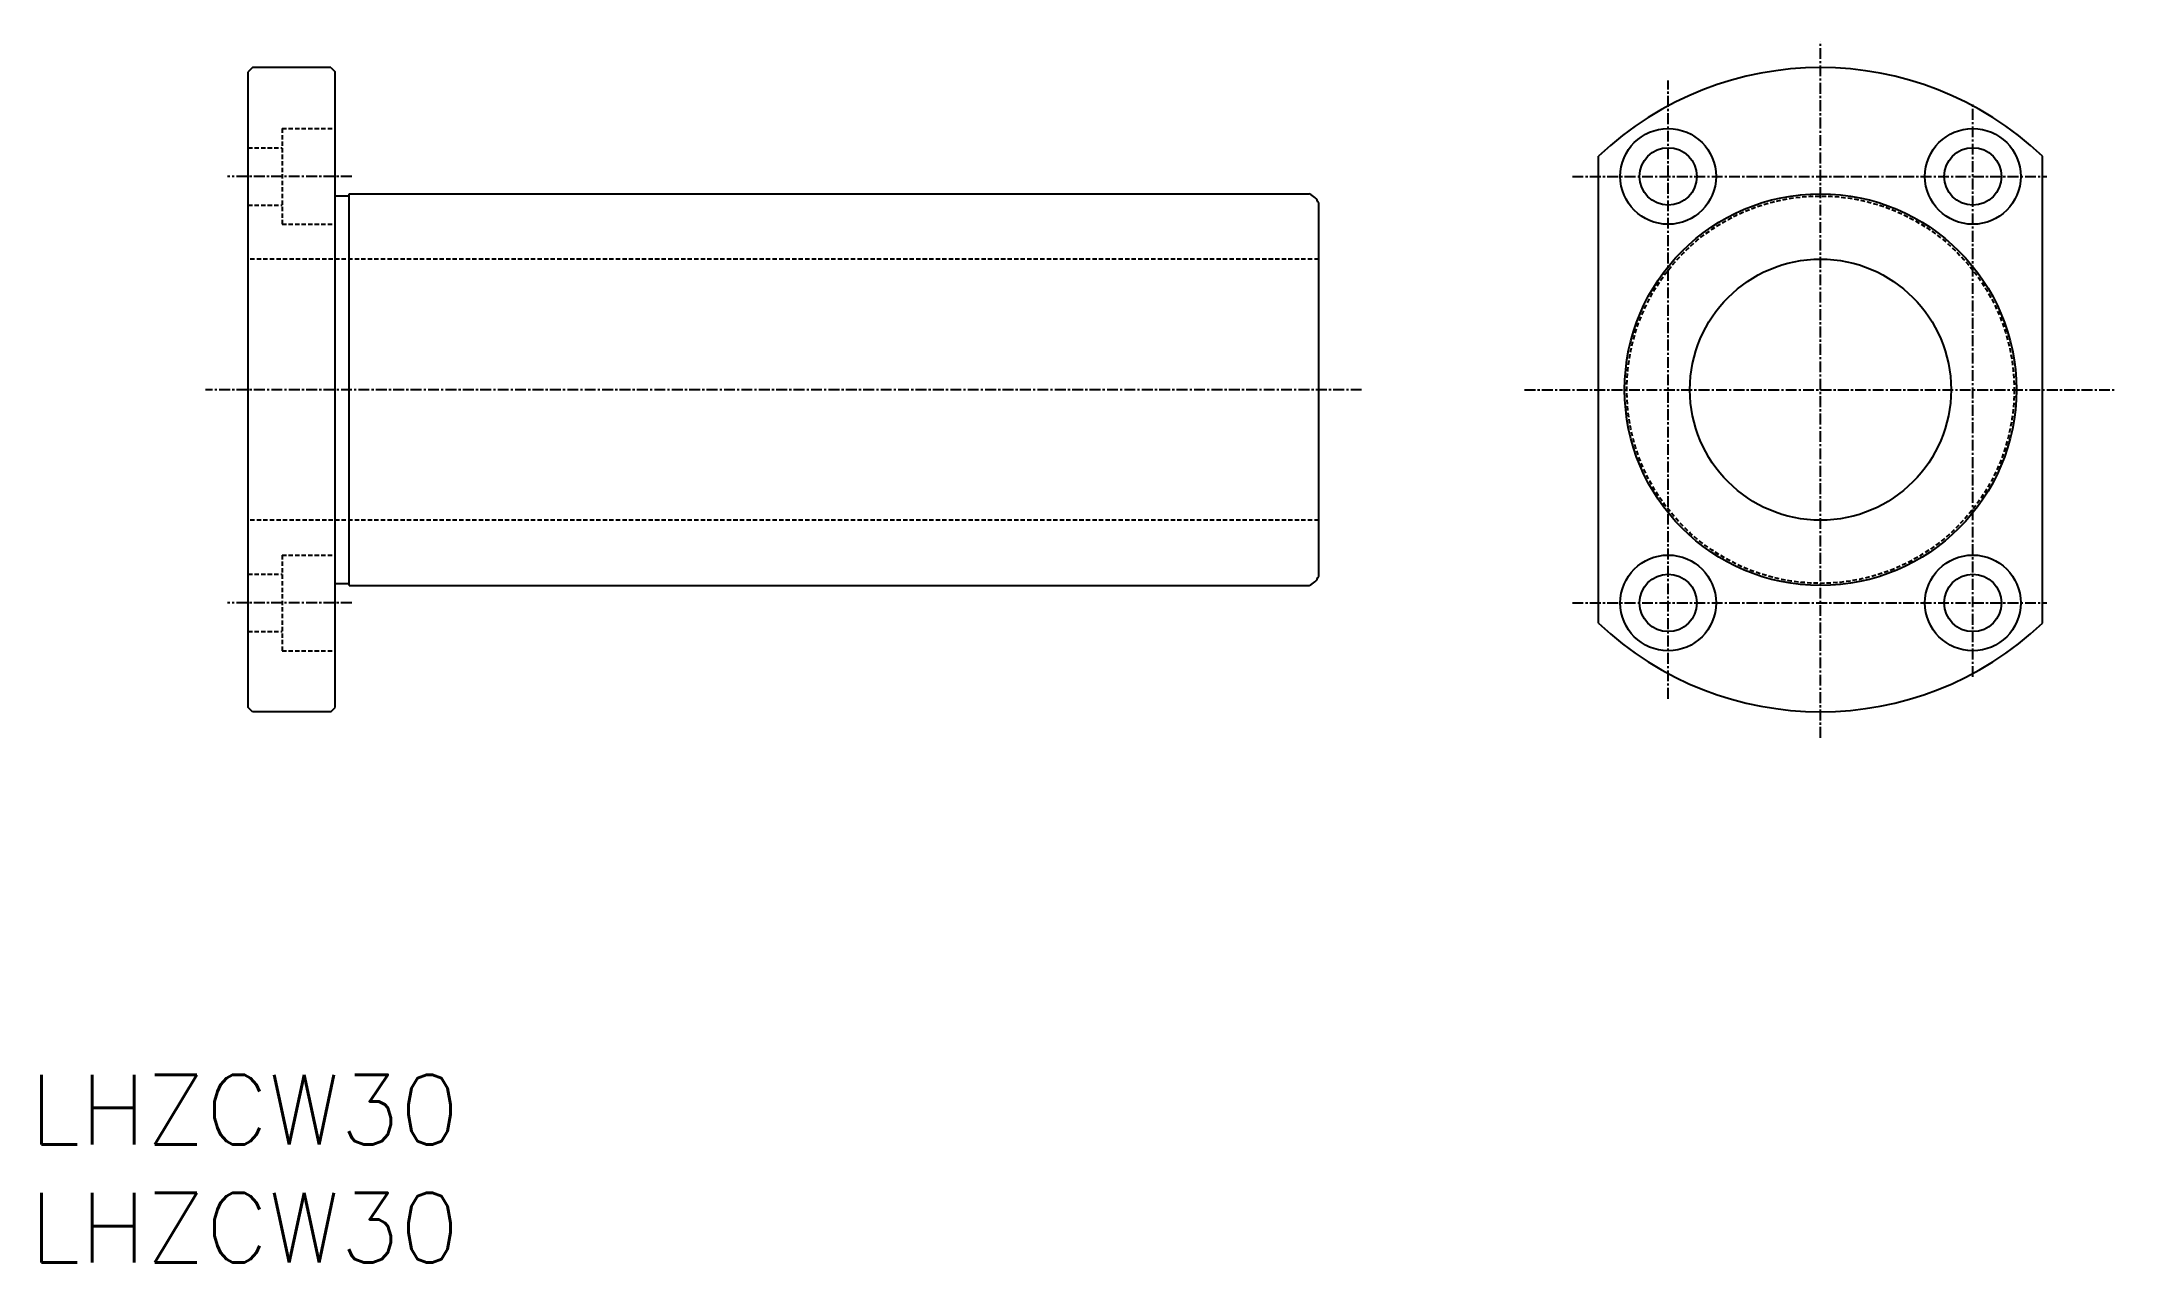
# Model space of a CAD drawing. Extents: x 287 to 526, y 195 to 335.
import ezdxf

# ---------------------------------------------------------------- set-up
doc = ezdxf.new("R2010")
doc.units = 0
doc.linetypes.add('CENTER', pattern=[2, 1.25, -0.25, 0.25, -0.25])
doc.linetypes.add('DASHED', pattern=[0.75, 0.5, -0.25])
doc.layers.get('0').update_dxf_attribs({"linetype": 'CONTINUOUS'})
doc.layers.add('CENTER', color=1, linetype='CENTER')
doc.styles.get("Standard").update_dxf_attribs({"font": 'txt.shx', "bigfont": 'bigfont.shx'})

msp = doc.modelspace()

# ---------------------------------------------------------------- linework, layer by layer
at = {"color": 7, "linetype": 'CONTINUOUS'}
for p, q in [((311.51, 332.35), (311.01, 331.85)), ((311.01, 258.85), (311.01, 331.85)), ((320.51, 332.35), (311.51, 332.35)), ((320.51, 332.35), (321.01, 331.85)), ((321.01, 258.85), (321.01, 331.85)), ((466.16, 268.54), (466.16, 322.16)), ((517.16, 268.54), (517.16, 322.16)), ((321.01, 317.6), (322.61, 317.6)), ((322.61, 272.85), (322.61, 317.85)), ((322.61, 317.85), (432.92, 317.85)), ((434.01, 273.94), (434.01, 316.76)), ((321.01, 273.1), (322.61, 273.1)), ((322.61, 272.85), (432.92, 272.85)), ((334.13, 272.85), (334.13, 272.85)), ((347.26, 272.85), (347.26, 272.85)), ((311.51, 258.35), (311.01, 258.85)), ((320.51, 258.35), (311.51, 258.35)), ((320.51, 258.35), (321.01, 258.85))]:
    msp.add_line(p, q, dxfattribs=at)
at = {"color": 3, "linetype": 'DASHED'}
for p, q in [((314.91, 325.35), (314.91, 314.35)), ((314.91, 325.35), (321.01, 325.35)), ((311.01, 323.15), (314.91, 323.15)), ((311.01, 316.55), (314.91, 316.55)), ((314.91, 314.35), (321.01, 314.35)), ((434.01, 310.35), (311.01, 310.35)), ((434.01, 280.35), (311.01, 280.35)), ((311.01, 274.15), (314.91, 274.15)), ((314.91, 276.35), (314.91, 265.35)), ((314.91, 276.35), (321.01, 276.35)), ((311.01, 267.55), (314.91, 267.55)), ((314.91, 265.35), (321.01, 265.35))]:
    msp.add_line(p, q, dxfattribs=at)
at = {"color": 7, "linetype": 'CONTINUOUS'}
for centre, radius in [((474.16, 319.85), 5.5), ((509.16, 319.85), 5.5), ((474.16, 319.85), 3.3), ((509.16, 319.85), 3.3), ((491.66, 295.35), 22.5), ((491.66, 295.35), 15), ((474.16, 270.85), 5.5), ((474.16, 270.85), 3.3), ((509.16, 270.85), 5.5), ((509.16, 270.85), 3.3)]:
    msp.add_circle(centre, radius, dxfattribs=at)
at = {"color": 3, "linetype": 'DASHED'}
msp.add_circle((491.66, 295.35), 22.25, dxfattribs=at)
at = {"color": 7, "linetype": 'CONTINUOUS'}
for centre, radius, start, end in [((491.66, 295.35), 37, 46.434, 133.566), ((432.16, 316), 2, 22.3316, 67.6684), ((432.16, 274.7), 2, 292.3316, 337.6684), ((491.66, 295.35), 37, 226.434, 313.566)]:
    msp.add_arc(centre, radius, start, end, dxfattribs=at)
at = {"layer": 'CENTER', "color": 1, "linetype": 'CENTER'}
for p, q in [((491.66, 255.35), (491.66, 335.35)), ((474.16, 259.85), (474.16, 330.85)), ((509.16, 262.35), (509.16, 328.35)), ((322.93, 319.85), (308.66, 319.85)), ((463.16, 319.85), (517.66, 319.85)), ((438.94, 295.35), (306.11, 295.35)), ((457.66, 295.35), (525.66, 295.35)), ((322.93, 270.85), (308.66, 270.85)), ((463.16, 270.85), (517.66, 270.85))]:
    msp.add_line(p, q, dxfattribs=at)

# ---------------------------------------------------------------- texts
at = {"color": 7, "linetype": 'CONTINUOUS'}
for p in [(285.91, 208.64), (285.91, 195.08)]:
    msp.add_text('LHZCW30', height=8, dxfattribs=at).set_placement(p)

doc.saveas('drawing.dxf')
